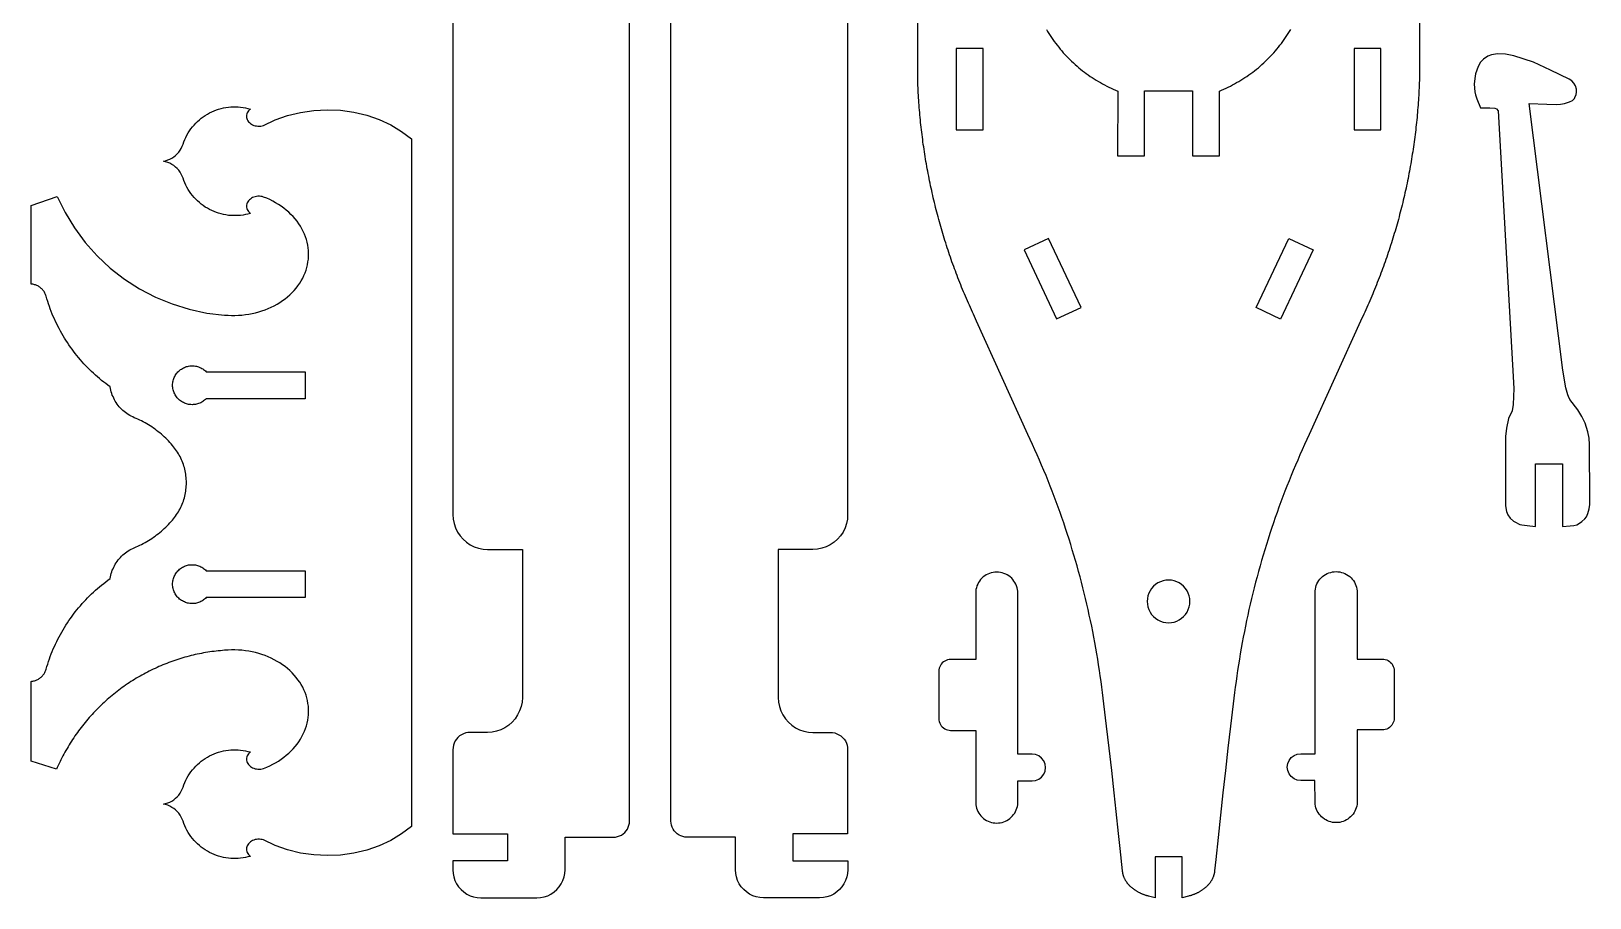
# Model space of a CAD drawing. Header units: millimetres. Extents: x -913 to 55, y -4 to 461.
# Drawn here: x -889.4 to -686.9, y 236.1 to 348.7 of the extents above; entities that cross this region are included whole.
import ezdxf

# ---------------------------------------------------------------- set-up
doc = ezdxf.new("R2010")
doc.units = ezdxf.units.MM
doc.header["$MEASUREMENT"] = 0
doc.layers.add('Inner_Cut', color=10, linetype='Continuous')

msp = doc.modelspace()

# ---------------------------------------------------------------- linework, layer by layer
for points in [[(-834.64, 411.44), (-834.64, 285.86), (-834.6, 285.27), (-834.48, 284.69), (-834.3, 284.13), (-834.03, 283.6), (-833.71, 283.11), (-833.32, 282.66), (-832.87, 282.27), (-832.38, 281.95), (-831.85, 281.69), (-831.29, 281.5), (-830.71, 281.38), (-830.13, 281.34), (-825.61, 281.34), (-825.61, 262.09), (-825.65, 261.5), (-825.77, 260.92), (-825.96, 260.36), (-826.22, 259.83), (-826.54, 259.34), (-826.93, 258.9), (-827.38, 258.51), (-827.87, 258.18), (-828.4, 257.92), (-828.96, 257.73), (-829.54, 257.61), (-830.13, 257.57), (-832.38, 257.57), (-832.68, 257.55), (-832.97, 257.5), (-833.25, 257.4), (-833.51, 257.27), (-833.76, 257.11), (-833.98, 256.91), (-834.17, 256.69), (-834.34, 256.45), (-834.47, 256.18), (-834.56, 255.9), (-834.62, 255.61), (-834.64, 255.32), (-834.64, 244.37), (-827.53, 244.37), (-827.53, 240.87), (-834.65, 240.87), (-834.65, 239.72), (-834.62, 239.24), (-834.52, 238.78), (-834.37, 238.32), (-834.16, 237.9), (-833.89, 237.5), (-833.58, 237.14), (-833.22, 236.83), (-832.82, 236.56), (-832.4, 236.35), (-831.94, 236.2), (-831.48, 236.1), (-831, 236.07), (-823.71, 236.07), (-823.23, 236.1), (-822.77, 236.2), (-822.31, 236.35), (-821.89, 236.56), (-821.49, 236.83), (-821.13, 237.14), (-820.82, 237.5), (-820.55, 237.9), (-820.34, 238.32), (-820.19, 238.78), (-820.1, 239.24), (-820.06, 239.72), (-820.06, 243.95), (-813.77, 243.95), (-813.5, 243.97), (-813.23, 244.02), (-812.97, 244.11), (-812.72, 244.23), (-812.5, 244.38), (-812.29, 244.56), (-812.11, 244.77), (-811.96, 245), (-811.84, 245.24), (-811.75, 245.5), (-811.69, 245.77), (-811.68, 246.05), (-811.68, 451.25)], [(-783.33, 411.44), (-783.33, 285.86), (-783.37, 285.27), (-783.48, 284.69), (-783.67, 284.13), (-783.93, 283.6), (-784.26, 283.11), (-784.65, 282.66), (-785.1, 282.27), (-785.59, 281.95), (-786.12, 281.69), (-786.67, 281.5), (-787.25, 281.38), (-787.84, 281.34), (-792.36, 281.34), (-792.36, 262.09), (-792.32, 261.5), (-792.2, 260.92), (-792.01, 260.36), (-791.75, 259.83), (-791.42, 259.34), (-791.03, 258.9), (-790.59, 258.51), (-790.1, 258.18), (-789.57, 257.92), (-789.01, 257.73), (-788.43, 257.61), (-787.84, 257.57), (-785.59, 257.57), (-785.29, 257.55), (-785, 257.5), (-784.72, 257.4), (-784.46, 257.27), (-784.21, 257.11), (-783.99, 256.91), (-783.8, 256.69), (-783.63, 256.45), (-783.5, 256.18), (-783.41, 255.9), (-783.35, 255.61), (-783.33, 255.32), (-783.33, 244.37), (-790.44, 244.37), (-790.44, 240.87), (-783.32, 240.87), (-783.32, 239.72), (-783.35, 239.24), (-783.45, 238.78), (-783.6, 238.32), (-783.81, 237.9), (-784.07, 237.5), (-784.39, 237.14), (-784.75, 236.83), (-785.14, 236.56), (-785.57, 236.35), (-786.02, 236.2), (-786.49, 236.1), (-786.97, 236.07), (-794.26, 236.07), (-794.73, 236.1), (-795.2, 236.2), (-795.65, 236.35), (-796.08, 236.56), (-796.48, 236.83), (-796.84, 237.14), (-797.15, 237.5), (-797.42, 237.9), (-797.63, 238.32), (-797.78, 238.78), (-797.87, 239.24), (-797.9, 239.72), (-797.9, 243.95), (-804.2, 243.95), (-804.47, 243.97), (-804.74, 244.02), (-805, 244.11), (-805.24, 244.23), (-805.47, 244.38), (-805.68, 244.56), (-805.86, 244.77), (-806.01, 245), (-806.13, 245.24), (-806.22, 245.5), (-806.27, 245.77), (-806.29, 246.05), (-806.29, 451.25)], [(-709.01, 356.55), (-709.01, 342.59), (-709.02, 342.27), (-709.03, 341.95), (-709.05, 341.63), (-709.06, 341.31), (-709.08, 340.99), (-709.09, 340.67), (-709.11, 340.35), (-709.13, 340.03), (-709.15, 339.71), (-709.17, 339.39), (-709.2, 339.07), (-709.22, 338.75), (-709.25, 338.43), (-709.27, 338.11), (-709.3, 337.79), (-709.33, 337.47), (-709.36, 337.15), (-709.4, 336.83), (-709.43, 336.51), (-709.47, 336.19), (-709.5, 335.87), (-709.54, 335.56), (-709.58, 335.24), (-709.62, 334.92), (-709.66, 334.6), (-709.7, 334.28), (-709.75, 333.97), (-709.79, 333.65), (-709.84, 333.33), (-709.89, 333.01), (-709.94, 332.7), (-709.99, 332.38), (-710.04, 332.06), (-710.09, 331.75), (-710.15, 331.43), (-710.2, 331.11), (-710.26, 330.8), (-710.32, 330.48), (-710.38, 330.17), (-710.44, 329.85), (-710.5, 329.54), (-710.56, 329.22), (-710.63, 328.91), (-710.7, 328.6), (-710.76, 328.28), (-710.83, 327.97), (-710.9, 327.66), (-710.97, 327.34), (-711.04, 327.03), (-711.12, 326.72), (-711.19, 326.41), (-711.27, 326.09), (-711.35, 325.78), (-711.43, 325.47), (-711.51, 325.16), (-711.59, 324.85), (-711.67, 324.54), (-711.75, 324.23), (-711.84, 323.92), (-711.93, 323.61), (-712.01, 323.31), (-712.1, 323), (-712.19, 322.69), (-712.28, 322.38), (-712.38, 322.07), (-712.47, 321.77), (-712.56, 321.46), (-712.66, 321.16), (-712.76, 320.85), (-712.86, 320.54), (-712.96, 320.24), (-713.06, 319.94), (-713.16, 319.63), (-713.27, 319.33), (-713.37, 319.02), (-713.48, 318.72), (-713.58, 318.42), (-713.69, 318.12), (-713.8, 317.82), (-713.91, 317.52), (-714.03, 317.22), (-714.14, 316.92), (-714.26, 316.62), (-714.37, 316.32), (-714.49, 316.02), (-714.61, 315.72), (-714.73, 315.42), (-714.85, 315.13), (-714.97, 314.83), (-715.09, 314.53), (-715.22, 314.24), (-715.34, 313.94), (-715.47, 313.65), (-715.6, 313.35), (-715.73, 313.06), (-715.86, 312.77), (-715.99, 312.47), (-716.12, 312.18), (-716.26, 311.89), (-716.39, 311.6), (-716.53, 311.31), (-716.67, 311.02), (-723.33, 296.29), (-723.64, 295.63), (-723.95, 294.96), (-724.25, 294.3), (-724.55, 293.63), (-724.84, 292.96), (-725.13, 292.29), (-725.41, 291.61), (-725.69, 290.94), (-725.96, 290.26), (-726.23, 289.58), (-726.5, 288.9), (-726.76, 288.22), (-727.02, 287.53), (-727.27, 286.84), (-727.51, 286.16), (-727.76, 285.47), (-727.99, 284.78), (-728.23, 284.08), (-728.46, 283.39), (-728.68, 282.69), (-728.9, 282), (-729.11, 281.3), (-729.32, 280.6), (-729.53, 279.9), (-729.73, 279.19), (-729.93, 278.49), (-730.12, 277.78), (-730.31, 277.08), (-730.49, 276.37), (-730.66, 275.66), (-730.84, 274.95), (-731, 274.24), (-731.17, 273.52), (-731.33, 272.81), (-731.48, 272.1), (-731.63, 271.38), (-731.77, 270.66), (-731.91, 269.95), (-732.05, 269.23), (-732.18, 268.51), (-732.3, 267.79), (-732.42, 267.07), (-732.54, 266.35), (-732.65, 265.62), (-732.75, 264.9), (-732.85, 264.18), (-732.95, 263.45), (-733.04, 262.73), (-733.22, 261.28), (-733.56, 258.39), (-733.9, 255.5), (-734.23, 252.61), (-734.56, 249.72), (-734.87, 246.83), (-735.18, 243.93), (-735.48, 241.04), (-735.63, 239.59), (-735.64, 239.53), (-735.65, 239.46), (-735.66, 239.4), (-735.67, 239.34), (-735.68, 239.27), (-735.69, 239.21), (-735.71, 239.15), (-735.73, 239.09), (-735.74, 239.02), (-735.76, 238.96), (-735.78, 238.9), (-735.8, 238.84), (-735.82, 238.78), (-735.85, 238.72), (-735.87, 238.66), (-735.9, 238.6), (-735.92, 238.54), (-735.95, 238.49), (-735.98, 238.43), (-736.01, 238.37), (-736.04, 238.32), (-736.08, 238.26), (-736.11, 238.21), (-736.15, 238.15), (-736.18, 238.1), (-736.22, 238.05), (-736.26, 237.99), (-736.3, 237.94), (-736.34, 237.89), (-736.38, 237.84), (-736.42, 237.79), (-736.46, 237.75), (-736.51, 237.7), (-736.55, 237.65), (-736.6, 237.61), (-736.64, 237.56), (-736.7, 237.51), (-736.76, 237.46), (-736.81, 237.41), (-736.87, 237.36), (-736.93, 237.32), (-736.99, 237.27), (-737.05, 237.22), (-737.11, 237.18), (-737.17, 237.13), (-737.23, 237.09), (-737.3, 237.05), (-737.36, 237.01), (-737.42, 236.96), (-737.49, 236.92), (-737.55, 236.89), (-737.62, 236.85), (-737.69, 236.81), (-737.75, 236.77), (-737.82, 236.74), (-737.89, 236.7), (-737.96, 236.67), (-738.02, 236.64), (-738.09, 236.61), (-738.16, 236.58), (-738.23, 236.55), (-738.3, 236.52), (-738.37, 236.49), (-738.45, 236.47), (-738.52, 236.44), (-738.59, 236.42), (-738.66, 236.39), (-738.73, 236.37), (-738.81, 236.35), (-738.88, 236.33), (-738.95, 236.31), (-739.03, 236.29), (-739.87, 236.07), (-739.87, 241.42), (-743.37, 241.42), (-743.37, 236.07), (-744.22, 236.29), (-744.29, 236.31), (-744.36, 236.33), (-744.44, 236.35), (-744.51, 236.37), (-744.58, 236.39), (-744.65, 236.42), (-744.73, 236.44), (-744.8, 236.47), (-744.87, 236.49), (-744.94, 236.52), (-745.01, 236.55), (-745.08, 236.58), (-745.15, 236.61), (-745.22, 236.64), (-745.29, 236.67), (-745.35, 236.7), (-745.42, 236.74), (-745.49, 236.77), (-745.56, 236.81), (-745.62, 236.85), (-745.69, 236.89), (-745.75, 236.92), (-745.82, 236.96), (-745.88, 237.01), (-745.95, 237.05), (-746.01, 237.09), (-746.07, 237.13), (-746.13, 237.18), (-746.19, 237.22), (-746.25, 237.27), (-746.31, 237.32), (-746.37, 237.36), (-746.43, 237.41), (-746.49, 237.46), (-746.54, 237.51), (-746.6, 237.56), (-746.65, 237.61), (-746.69, 237.65), (-746.74, 237.7), (-746.78, 237.75), (-746.82, 237.79), (-746.87, 237.84), (-746.91, 237.89), (-746.95, 237.94), (-746.99, 237.99), (-747.02, 238.05), (-747.06, 238.1), (-747.1, 238.15), (-747.13, 238.21), (-747.17, 238.26), (-747.2, 238.32), (-747.23, 238.37), (-747.26, 238.43), (-747.29, 238.49), (-747.32, 238.54), (-747.34, 238.6), (-747.37, 238.66), (-747.39, 238.72), (-747.42, 238.78), (-747.44, 238.84), (-747.46, 238.9), (-747.48, 238.96), (-747.5, 239.02), (-747.52, 239.09), (-747.53, 239.15), (-747.55, 239.21), (-747.56, 239.27), (-747.57, 239.34), (-747.58, 239.4), (-747.59, 239.46), (-747.6, 239.53), (-747.61, 239.59), (-747.91, 242.49), (-748.11, 244.41), (-748.42, 247.31), (-748.69, 249.72), (-749.01, 252.61), (-749.34, 255.5), (-749.68, 258.39), (-750.03, 261.28), (-750.2, 262.73), (-750.29, 263.45), (-750.39, 264.18), (-750.49, 264.9), (-750.6, 265.62), (-750.71, 266.35), (-750.82, 267.07), (-750.94, 267.79), (-751.07, 268.51), (-751.2, 269.23), (-751.33, 269.95), (-751.47, 270.66), (-751.61, 271.38), (-751.76, 272.1), (-751.92, 272.81), (-752.07, 273.52), (-752.24, 274.24), (-752.41, 274.95), (-752.58, 275.66), (-752.76, 276.37), (-752.94, 277.08), (-753.12, 277.78), (-753.32, 278.49), (-753.51, 279.19), (-753.71, 279.9), (-753.92, 280.6), (-754.13, 281.3), (-754.34, 282), (-754.56, 282.69), (-754.79, 283.39), (-755.01, 284.08), (-755.25, 284.78), (-755.49, 285.47), (-755.73, 286.16), (-755.98, 286.84), (-756.23, 287.53), (-756.48, 288.22), (-756.74, 288.9), (-757.01, 289.58), (-757.28, 290.26), (-757.55, 290.94), (-757.83, 291.61), (-758.12, 292.29), (-758.4, 292.96), (-758.7, 293.63), (-758.99, 294.3), (-759.29, 294.96), (-759.6, 295.63), (-759.91, 296.29), (-766.57, 311.02), (-766.71, 311.31), (-766.85, 311.6), (-766.98, 311.89), (-767.12, 312.18), (-767.25, 312.47), (-767.38, 312.77), (-767.51, 313.06), (-767.64, 313.35), (-767.77, 313.65), (-767.9, 313.94), (-768.02, 314.24), (-768.15, 314.53), (-768.27, 314.83), (-768.39, 315.13), (-768.52, 315.42), (-768.63, 315.72), (-768.75, 316.02), (-768.87, 316.32), (-768.99, 316.62), (-769.1, 316.92), (-769.22, 317.22), (-769.33, 317.52), (-769.44, 317.82), (-769.55, 318.12), (-769.66, 318.42), (-769.77, 318.72), (-769.87, 319.02), (-769.98, 319.33), (-770.08, 319.63), (-770.18, 319.94), (-770.28, 320.24), (-770.38, 320.54), (-770.48, 320.85), (-770.58, 321.16), (-770.68, 321.46), (-770.77, 321.77), (-770.87, 322.07), (-770.96, 322.38), (-771.05, 322.69), (-771.14, 323), (-771.23, 323.31), (-771.32, 323.61), (-771.4, 323.92), (-771.49, 324.23), (-771.57, 324.54), (-771.65, 324.85), (-771.74, 325.16), (-771.82, 325.47), (-771.9, 325.78), (-771.97, 326.09), (-772.05, 326.41), (-772.12, 326.72), (-772.2, 327.03), (-772.27, 327.34), (-772.34, 327.66), (-772.41, 327.97), (-772.48, 328.28), (-772.55, 328.6), (-772.61, 328.91), (-772.68, 329.22), (-772.74, 329.54), (-772.8, 329.85), (-772.86, 330.17), (-772.92, 330.48), (-772.98, 330.8), (-773.04, 331.11), (-773.1, 331.43), (-773.15, 331.75), (-773.2, 332.06), (-773.25, 332.38), (-773.31, 332.7), (-773.35, 333.01), (-773.4, 333.33), (-773.45, 333.65), (-773.5, 333.97), (-773.54, 334.28), (-773.58, 334.6), (-773.62, 334.92), (-773.66, 335.24), (-773.7, 335.56), (-773.74, 335.87), (-773.78, 336.19), (-773.81, 336.51), (-773.85, 336.83), (-773.88, 337.15), (-773.91, 337.47), (-773.94, 337.79), (-773.97, 338.11), (-774, 338.43), (-774.02, 338.75), (-774.05, 339.07), (-774.07, 339.39), (-774.09, 339.71), (-774.11, 340.03), (-774.13, 340.35), (-774.15, 340.67), (-774.17, 340.99), (-774.18, 341.31), (-774.2, 341.63), (-774.21, 341.95), (-774.22, 342.27), (-774.23, 342.59), (-774.23, 356.55)], [(-757.5, 348.9), (-757.34, 348.63), (-757.17, 348.37), (-757, 348.1), (-756.83, 347.85), (-756.65, 347.59), (-756.47, 347.34), (-756.29, 347.09), (-756.1, 346.84), (-755.9, 346.59), (-755.71, 346.35), (-755.5, 346.12), (-755.3, 345.88), (-755.09, 345.65), (-754.88, 345.42), (-754.66, 345.2), (-754.44, 344.98), (-754.22, 344.76), (-753.99, 344.55), (-753.76, 344.34), (-753.52, 344.14), (-753.29, 343.93), (-753.05, 343.74), (-752.8, 343.54), (-752.56, 343.35), (-752.31, 343.17), (-752.05, 342.99), (-751.8, 342.81), (-751.54, 342.64), (-751.28, 342.47), (-751.01, 342.3), (-750.74, 342.14), (-750.47, 341.99), (-750.2, 341.84), (-749.93, 341.69), (-749.65, 341.55), (-749.37, 341.41), (-749.09, 341.28), (-748.81, 341.15), (-748.52, 341.02), (-748.23, 340.9), (-748.24, 332.48), (-744.74, 332.48), (-744.74, 340.94), (-738.51, 340.94), (-738.51, 332.48), (-735.01, 332.48), (-735.01, 340.9), (-734.72, 341.02), (-734.44, 341.15), (-734.15, 341.28), (-733.87, 341.41), (-733.59, 341.55), (-733.31, 341.69), (-733.04, 341.84), (-732.77, 341.99), (-732.5, 342.14), (-732.23, 342.3), (-731.97, 342.47), (-731.7, 342.64), (-731.45, 342.81), (-731.19, 342.99), (-730.94, 343.17), (-730.69, 343.35), (-730.44, 343.54), (-730.2, 343.74), (-729.95, 343.93), (-729.72, 344.14), (-729.48, 344.34), (-729.25, 344.55), (-729.03, 344.76), (-728.8, 344.98), (-728.58, 345.2), (-728.37, 345.42), (-728.15, 345.65), (-727.94, 345.88), (-727.74, 346.12), (-727.54, 346.35), (-727.34, 346.59), (-727.15, 346.84), (-726.96, 347.09), (-726.77, 347.34), (-726.59, 347.59), (-726.41, 347.85), (-726.24, 348.1), (-726.07, 348.37), (-725.91, 348.63), (-725.75, 348.9)]]:
    msp.add_lwpolyline(points)
for points in [[(-688.93, 284.46), (-688.58, 284.55), (-688.33, 284.66), (-687.89, 284.95), (-687.5, 285.31), (-687.31, 285.56), (-687.11, 286), (-686.94, 286.62), (-686.89, 287.17), (-686.87, 287.72), (-686.9, 294.98), (-686.94, 295.79), (-687.12, 296.61), (-687.48, 297.75), (-687.93, 298.62), (-688.41, 299.47), (-689.47, 300.83), (-689.66, 301.22), (-689.74, 301.43), (-689.98, 302.32), (-690.39, 304.62), (-694.74, 339.28), (-692.44, 339.18), (-691.25, 339.17), (-690.69, 339.21), (-690.17, 339.3), (-689.51, 339.48), (-689.13, 339.68), (-688.87, 339.93), (-688.8, 340.05), (-688.65, 340.47), (-688.6, 340.75), (-688.62, 341.15), (-688.75, 341.57), (-688.94, 341.94), (-689.22, 342.21), (-689.54, 342.45), (-691.96, 343.63), (-694.19, 344.64), (-696.74, 345.49), (-697.84, 345.69), (-698.87, 345.74), (-699.63, 345.62), (-700.12, 345.41), (-700.67, 345.05), (-701.08, 344.63), (-701.39, 344.08), (-701.72, 343.13), (-701.83, 342.55), (-701.89, 341.78), (-701.8, 340.81), (-701.73, 340.42), (-701.57, 339.87), (-701.1, 338.7), (-699.85, 338.7), (-699.23, 338.68), (-699, 338.59), (-698.78, 338.32), (-696.75, 302.25), (-696.82, 300.15), (-696.96, 299.36), (-697.42, 298.36), (-697.71, 297.09), (-697.81, 296.01), (-697.84, 294.53), (-697.82, 286.99), (-697.68, 286.29), (-697.51, 285.82), (-697.24, 285.42), (-696.78, 285.03), (-696.61, 284.91), (-695.98, 284.6), (-695.72, 284.53), (-695.02, 284.43), (-693.92, 284.33), (-693.94, 292.45), (-690.43, 292.45), (-690.44, 284.31), (-689.44, 284.4)], [(-861.42, 325.64), (-861.36, 325.5), (-861.29, 325.36), (-861.2, 325.23), (-861.09, 325.11), (-860.96, 325), (-861.27, 324.92), (-861.59, 324.85), (-861.9, 324.79), (-862.22, 324.75), (-862.54, 324.72), (-862.86, 324.71), (-863.18, 324.71), (-863.5, 324.72), (-863.82, 324.75), (-864.14, 324.8), (-864.46, 324.86), (-864.77, 324.93), (-865.08, 325.02), (-865.38, 325.12), (-865.68, 325.24), (-865.98, 325.37), (-866.27, 325.51), (-866.55, 325.66), (-866.82, 325.83), (-867.09, 326.01), (-867.34, 326.2), (-867.59, 326.41), (-867.83, 326.62), (-868.06, 326.85), (-868.28, 327.08), (-868.49, 327.33), (-868.68, 327.58), (-868.87, 327.84), (-869.04, 328.11), (-869.2, 328.39), (-869.35, 328.68), (-869.48, 328.97), (-869.6, 329.27), (-869.71, 329.57), (-869.82, 329.85), (-869.94, 330.11), (-870.1, 330.36), (-870.27, 330.6), (-870.47, 330.82), (-870.68, 331.03), (-870.91, 331.21), (-871.16, 331.37), (-871.42, 331.51), (-871.69, 331.63), (-871.97, 331.72), (-872.26, 331.78), (-871.97, 331.85), (-871.69, 331.94), (-871.42, 332.05), (-871.16, 332.19), (-870.91, 332.35), (-870.68, 332.54), (-870.47, 332.74), (-870.27, 332.96), (-870.1, 333.2), (-869.94, 333.45), (-869.82, 333.72), (-869.71, 333.99), (-869.6, 334.29), (-869.48, 334.59), (-869.35, 334.88), (-869.2, 335.17), (-869.04, 335.45), (-868.87, 335.72), (-868.68, 335.98), (-868.49, 336.24), (-868.28, 336.48), (-868.06, 336.72), (-867.83, 336.94), (-867.59, 337.15), (-867.34, 337.36), (-867.09, 337.55), (-866.82, 337.73), (-866.55, 337.9), (-866.27, 338.05), (-865.98, 338.19), (-865.68, 338.32), (-865.38, 338.44), (-865.08, 338.54), (-864.77, 338.63), (-864.46, 338.7), (-864.14, 338.76), (-863.82, 338.81), (-863.5, 338.84), (-863.18, 338.85), (-862.86, 338.86), (-862.54, 338.84), (-862.22, 338.81), (-861.9, 338.77), (-861.59, 338.72), (-861.27, 338.65), (-860.96, 338.56), (-861.09, 338.45), (-861.2, 338.33), (-861.29, 338.2), (-861.36, 338.06), (-861.42, 337.92), (-861.45, 337.77), (-861.46, 337.63), (-861.45, 337.48), (-861.41, 337.33), (-861.36, 337.19), (-861.29, 337.05), (-861.2, 336.92), (-861.09, 336.8), (-860.96, 336.69), (-860.82, 336.59), (-860.67, 336.51), (-860.5, 336.44), (-860.33, 336.39), (-860.15, 336.36), (-859.97, 336.34), (-859.79, 336.34), (-859.6, 336.35), (-859.42, 336.38), (-859.25, 336.43), (-857.74, 337.15), (-856.13, 337.72), (-854.46, 338.13), (-852.73, 338.39), (-850.99, 338.47), (-849.24, 338.4), (-847.51, 338.15), (-845.83, 337.75), (-844.22, 337.19), (-842.7, 336.49), (-841.3, 335.64), (-840.02, 334.67), (-840.02, 245.35), (-841.3, 244.38), (-842.7, 243.54), (-844.22, 242.83), (-845.83, 242.27), (-847.51, 241.87), (-849.24, 241.63), (-850.99, 241.55), (-852.73, 241.64), (-854.46, 241.89), (-856.13, 242.3), (-857.74, 242.87), (-859.25, 243.59), (-859.42, 243.64), (-859.6, 243.67), (-859.79, 243.69), (-859.97, 243.68), (-860.15, 243.67), (-860.33, 243.63), (-860.5, 243.58), (-860.67, 243.51), (-860.82, 243.43), (-860.96, 243.33), (-861.09, 243.22), (-861.2, 243.1), (-861.29, 242.97), (-861.36, 242.84), (-861.41, 242.69), (-861.45, 242.55), (-861.46, 242.4), (-861.45, 242.25), (-861.42, 242.1), (-861.36, 241.96), (-861.29, 241.82), (-861.2, 241.69), (-861.09, 241.57), (-860.96, 241.46), (-861.27, 241.38), (-861.59, 241.31), (-861.9, 241.25), (-862.22, 241.21), (-862.54, 241.18), (-862.86, 241.17), (-863.18, 241.17), (-863.5, 241.18), (-863.82, 241.21), (-864.14, 241.26), (-864.46, 241.32), (-864.77, 241.39), (-865.08, 241.48), (-865.38, 241.58), (-865.68, 241.7), (-865.98, 241.83), (-866.27, 241.97), (-866.55, 242.12), (-866.82, 242.29), (-867.09, 242.47), (-867.34, 242.66), (-867.59, 242.87), (-867.83, 243.08), (-868.06, 243.31), (-868.28, 243.54), (-868.49, 243.79), (-868.68, 244.04), (-868.87, 244.3), (-869.04, 244.57), (-869.2, 244.85), (-869.35, 245.14), (-869.48, 245.43), (-869.6, 245.73), (-869.71, 246.03), (-869.82, 246.31), (-869.94, 246.57), (-870.1, 246.82), (-870.27, 247.06), (-870.47, 247.28), (-870.68, 247.49), (-870.91, 247.67), (-871.16, 247.83), (-871.42, 247.97), (-871.69, 248.09), (-871.97, 248.18), (-872.26, 248.24), (-871.97, 248.31), (-871.69, 248.4), (-871.42, 248.51), (-871.16, 248.65), (-870.91, 248.81), (-870.68, 249), (-870.47, 249.2), (-870.27, 249.42), (-870.1, 249.66), (-869.94, 249.91), (-869.82, 250.18), (-869.71, 250.45), (-869.6, 250.75), (-869.48, 251.05), (-869.35, 251.34), (-869.2, 251.63), (-869.04, 251.91), (-868.87, 252.18), (-868.68, 252.44), (-868.49, 252.69), (-868.28, 252.94), (-868.06, 253.18), (-867.83, 253.4), (-867.59, 253.61), (-867.34, 253.82), (-867.09, 254.01), (-866.82, 254.19), (-866.55, 254.36), (-866.27, 254.51), (-865.98, 254.65), (-865.68, 254.78), (-865.38, 254.9), (-865.08, 255), (-864.77, 255.09), (-864.46, 255.16), (-864.14, 255.22), (-863.82, 255.27), (-863.5, 255.3), (-863.18, 255.31), (-862.86, 255.32), (-862.54, 255.3), (-862.22, 255.27), (-861.9, 255.23), (-861.59, 255.18), (-861.27, 255.1), (-860.96, 255.02), (-861.09, 254.91), (-861.2, 254.79), (-861.29, 254.66), (-861.36, 254.52), (-861.42, 254.38), (-861.45, 254.23), (-861.46, 254.08), (-861.45, 253.94), (-861.41, 253.79), (-861.36, 253.65), (-861.29, 253.51), (-861.2, 253.38), (-861.09, 253.26), (-860.96, 253.15), (-860.82, 253.05), (-860.67, 252.97), (-860.5, 252.9), (-860.33, 252.85), (-860.15, 252.82), (-859.97, 252.8), (-859.79, 252.8), (-859.6, 252.81), (-859.42, 252.84), (-859.25, 252.89), (-858.84, 253.06), (-858.44, 253.24), (-858.06, 253.43), (-857.68, 253.63), (-857.31, 253.85), (-856.96, 254.09), (-856.62, 254.33), (-856.29, 254.59), (-855.98, 254.86), (-855.68, 255.14), (-855.4, 255.43), (-855.14, 255.73), (-854.89, 256.04), (-854.66, 256.36), (-854.45, 256.69), (-854.26, 257.02), (-854.08, 257.36), (-853.92, 257.71), (-853.79, 258.06), (-853.67, 258.41), (-853.57, 258.77), (-853.5, 259.14), (-853.44, 259.5), (-853.4, 259.87), (-853.39, 260.23), (-853.39, 260.6), (-853.42, 260.96), (-853.47, 261.33), (-853.53, 261.69), (-853.62, 262.05), (-853.72, 262.4), (-853.85, 262.75), (-854, 263.1), (-854.16, 263.44), (-854.35, 263.77), (-854.55, 264.09), (-854.77, 264.41), (-855.01, 264.72), (-855.26, 265.02), (-855.53, 265.31), (-855.82, 265.59), (-856.13, 265.85), (-856.45, 266.11), (-856.78, 266.35), (-857.12, 266.59), (-857.48, 266.8), (-857.86, 267.01), (-858.24, 267.2), (-858.63, 267.37), (-859.03, 267.54), (-859.45, 267.68), (-859.87, 267.81), (-860.29, 267.93), (-860.73, 268.03), (-861.16, 268.11), (-861.61, 268.18), (-862.05, 268.23), (-862.5, 268.26), (-862.96, 268.28), (-863.41, 268.28), (-863.86, 268.26), (-864.31, 268.23), (-864.59, 268.21), (-864.86, 268.18), (-865.13, 268.16), (-865.41, 268.13), (-865.68, 268.09), (-865.96, 268.06), (-866.23, 268.02), (-866.5, 267.98), (-866.77, 267.93), (-867.05, 267.89), (-867.32, 267.83), (-867.59, 267.78), (-867.86, 267.73), (-868.13, 267.67), (-868.4, 267.6), (-868.66, 267.54), (-868.93, 267.47), (-869.2, 267.4), (-869.46, 267.33), (-869.73, 267.25), (-869.99, 267.17), (-870.26, 267.09), (-870.52, 267.01), (-870.78, 266.92), (-871.04, 266.83), (-871.3, 266.74), (-871.56, 266.64), (-871.82, 266.54), (-872.07, 266.44), (-872.33, 266.34), (-872.58, 266.23), (-872.84, 266.12), (-873.09, 266.01), (-873.34, 265.89), (-873.59, 265.78), (-873.84, 265.66), (-874.09, 265.53), (-874.33, 265.41), (-874.58, 265.28), (-874.82, 265.15), (-875.06, 265.02), (-875.3, 264.88), (-875.54, 264.74), (-875.78, 264.6), (-876.01, 264.46), (-876.25, 264.31), (-876.48, 264.16), (-876.71, 264.01), (-876.94, 263.86), (-877.17, 263.7), (-877.39, 263.55), (-877.62, 263.38), (-877.84, 263.22), (-878.06, 263.06), (-878.28, 262.89), (-878.5, 262.72), (-878.71, 262.55), (-878.93, 262.37), (-879.14, 262.2), (-879.35, 262.02), (-879.56, 261.84), (-879.76, 261.65), (-879.97, 261.47), (-880.17, 261.28), (-880.37, 261.09), (-880.57, 260.9), (-880.76, 260.7), (-880.95, 260.51), (-881.15, 260.31), (-881.34, 260.11), (-881.52, 259.9), (-881.71, 259.7), (-881.89, 259.49), (-882.07, 259.29), (-882.25, 259.08), (-882.43, 258.86), (-882.6, 258.65), (-882.77, 258.43), (-882.94, 258.22), (-883.11, 258), (-883.28, 257.78), (-883.44, 257.55), (-883.6, 257.33), (-883.76, 257.1), (-883.91, 256.87), (-884.06, 256.64), (-884.21, 256.41), (-884.36, 256.18), (-884.51, 255.95), (-884.65, 255.71), (-884.79, 255.47), (-884.93, 255.23), (-885.06, 254.99), (-885.2, 254.75), (-885.33, 254.51), (-885.45, 254.26), (-885.58, 254.02), (-885.7, 253.77), (-885.82, 253.52), (-885.94, 253.27), (-886.05, 253.02), (-886.16, 252.77), (-889.45, 253.85), (-889.45, 264.2), (-889.34, 264.21), (-889.23, 264.23), (-889.12, 264.25), (-889.01, 264.28), (-888.9, 264.31), (-888.8, 264.35), (-888.7, 264.39), (-888.6, 264.44), (-888.5, 264.5), (-888.41, 264.55), (-888.32, 264.62), (-888.23, 264.69), (-888.14, 264.76), (-888.06, 264.83), (-887.99, 264.91), (-887.91, 265), (-887.85, 265.09), (-887.78, 265.18), (-887.72, 265.27), (-887.67, 265.37), (-887.62, 265.47), (-887.58, 265.57), (-887.54, 265.67), (-887.5, 265.78), (-887.41, 266.12), (-887.3, 266.45), (-887.19, 266.78), (-887.08, 267.11), (-886.96, 267.44), (-886.83, 267.77), (-886.7, 268.09), (-886.57, 268.42), (-886.43, 268.74), (-886.28, 269.05), (-886.13, 269.37), (-885.97, 269.68), (-885.81, 269.99), (-885.64, 270.3), (-885.47, 270.61), (-885.3, 270.91), (-885.12, 271.21), (-884.93, 271.51), (-884.74, 271.8), (-884.55, 272.09), (-884.35, 272.38), (-884.14, 272.66), (-883.93, 272.94), (-883.72, 273.22), (-883.5, 273.49), (-883.28, 273.76), (-883.05, 274.03), (-882.82, 274.3), (-882.59, 274.55), (-882.35, 274.81), (-882.11, 275.06), (-881.86, 275.31), (-881.61, 275.55), (-881.35, 275.79), (-881.09, 276.03), (-880.83, 276.26), (-880.57, 276.49), (-880.3, 276.71), (-880.02, 276.93), (-879.75, 277.14), (-879.47, 277.35), (-879.18, 277.56), (-879.14, 277.78), (-879.09, 277.99), (-879.04, 278.21), (-878.97, 278.42), (-878.9, 278.63), (-878.81, 278.83), (-878.72, 279.03), (-878.62, 279.23), (-878.51, 279.42), (-878.39, 279.61), (-878.27, 279.79), (-878.13, 279.97), (-877.99, 280.14), (-877.84, 280.31), (-877.69, 280.47), (-877.53, 280.62), (-877.36, 280.76), (-877.19, 280.9), (-877.01, 281.03), (-876.82, 281.15), (-876.63, 281.27), (-876.44, 281.37), (-876.24, 281.47), (-876.04, 281.56), (-875.8, 281.66), (-875.57, 281.77), (-875.33, 281.88), (-875.1, 281.99), (-874.87, 282.11), (-874.65, 282.24), (-874.42, 282.36), (-874.2, 282.5), (-873.98, 282.63), (-873.77, 282.78), (-873.55, 282.92), (-873.34, 283.07), (-873.14, 283.22), (-872.93, 283.38), (-872.73, 283.54), (-872.53, 283.71), (-872.34, 283.88), (-872.15, 284.05), (-871.96, 284.23), (-871.77, 284.41), (-871.59, 284.59), (-871.42, 284.78), (-871.24, 284.97), (-871.07, 285.16), (-870.93, 285.33), (-870.8, 285.51), (-870.67, 285.68), (-870.54, 285.86), (-870.42, 286.05), (-870.31, 286.24), (-870.2, 286.43), (-870.1, 286.62), (-870, 286.82), (-869.91, 287.02), (-869.82, 287.22), (-869.74, 287.43), (-869.67, 287.63), (-869.6, 287.84), (-869.54, 288.06), (-869.49, 288.27), (-869.44, 288.48), (-869.4, 288.7), (-869.36, 288.92), (-869.33, 289.13), (-869.31, 289.35), (-869.29, 289.57), (-869.28, 289.79), (-869.28, 290.01), (-869.28, 290.23), (-869.29, 290.45), (-869.31, 290.67), (-869.33, 290.89), (-869.36, 291.11), (-869.4, 291.32), (-869.44, 291.54), (-869.49, 291.75), (-869.54, 291.97), (-869.6, 292.18), (-869.67, 292.39), (-869.74, 292.59), (-869.82, 292.8), (-869.91, 293), (-870, 293.2), (-870.1, 293.4), (-870.2, 293.59), (-870.31, 293.78), (-870.42, 293.97), (-870.54, 294.16), (-870.67, 294.34), (-870.8, 294.51), (-870.93, 294.69), (-871.07, 294.86), (-871.24, 295.05), (-871.42, 295.24), (-871.59, 295.43), (-871.77, 295.61), (-871.96, 295.79), (-872.15, 295.97), (-872.34, 296.14), (-872.53, 296.31), (-872.73, 296.48), (-872.93, 296.64), (-873.14, 296.8), (-873.34, 296.95), (-873.55, 297.1), (-873.77, 297.25), (-873.98, 297.39), (-874.2, 297.52), (-874.42, 297.66), (-874.65, 297.79), (-874.87, 297.91), (-875.1, 298.03), (-875.33, 298.14), (-875.57, 298.25), (-875.8, 298.36), (-876.04, 298.46), (-876.24, 298.55), (-876.44, 298.65), (-876.63, 298.75), (-876.82, 298.87), (-877.01, 298.99), (-877.19, 299.12), (-877.36, 299.26), (-877.53, 299.4), (-877.69, 299.56), (-877.84, 299.71), (-877.99, 299.88), (-878.13, 300.05), (-878.27, 300.23), (-878.39, 300.41), (-878.51, 300.6), (-878.62, 300.79), (-878.72, 300.99), (-878.81, 301.19), (-878.9, 301.39), (-878.97, 301.6), (-879.04, 301.81), (-879.09, 302.03), (-879.14, 302.24), (-879.18, 302.46), (-879.47, 302.67), (-879.75, 302.88), (-880.02, 303.09), (-880.3, 303.31), (-880.57, 303.53), (-880.83, 303.76), (-881.09, 303.99), (-881.35, 304.23), (-881.61, 304.47), (-881.86, 304.71), (-882.11, 304.96), (-882.35, 305.21), (-882.59, 305.47), (-882.82, 305.73), (-883.05, 305.99), (-883.28, 306.26), (-883.5, 306.53), (-883.72, 306.8), (-883.93, 307.08), (-884.14, 307.36), (-884.35, 307.64), (-884.55, 307.93), (-884.74, 308.22), (-884.93, 308.52), (-885.12, 308.81), (-885.3, 309.11), (-885.47, 309.41), (-885.64, 309.72), (-885.81, 310.03), (-885.97, 310.34), (-886.13, 310.65), (-886.28, 310.97), (-886.43, 311.29), (-886.57, 311.61), (-886.7, 311.93), (-886.83, 312.25), (-886.96, 312.58), (-887.08, 312.91), (-887.19, 313.24), (-887.3, 313.57), (-887.41, 313.91), (-887.5, 314.24), (-887.54, 314.35), (-887.58, 314.45), (-887.62, 314.55), (-887.67, 314.65), (-887.72, 314.75), (-887.78, 314.84), (-887.85, 314.94), (-887.91, 315.02), (-887.99, 315.11), (-888.06, 315.19), (-888.14, 315.26), (-888.23, 315.34), (-888.32, 315.4), (-888.41, 315.47), (-888.5, 315.53), (-888.6, 315.58), (-888.7, 315.63), (-888.8, 315.67), (-888.9, 315.71), (-889.01, 315.74), (-889.12, 315.77), (-889.23, 315.79), (-889.34, 315.81), (-889.45, 315.82), (-889.45, 326.01), (-886.05, 327.21), (-885.03, 325.11), (-883.82, 323.12), (-882.43, 321.24), (-880.88, 319.49), (-879.18, 317.9), (-877.33, 316.46), (-875.37, 315.2), (-873.3, 314.12), (-871.14, 313.23), (-868.91, 312.55), (-866.63, 312.06), (-864.31, 311.79), (-863.86, 311.76), (-863.41, 311.74), (-862.96, 311.74), (-862.5, 311.76), (-862.05, 311.79), (-861.61, 311.85), (-861.16, 311.91), (-860.73, 312), (-860.29, 312.09), (-859.87, 312.21), (-859.45, 312.34), (-859.03, 312.49), (-858.63, 312.65), (-858.24, 312.82), (-857.86, 313.01), (-857.48, 313.22), (-857.12, 313.44), (-856.78, 313.67), (-856.45, 313.91), (-856.13, 314.17), (-855.82, 314.43), (-855.53, 314.71), (-855.26, 315), (-855.01, 315.3), (-854.77, 315.61), (-854.55, 315.93), (-854.35, 316.25), (-854.16, 316.58), (-854, 316.92), (-853.85, 317.27), (-853.72, 317.62), (-853.62, 317.97), (-853.53, 318.33), (-853.47, 318.69), (-853.42, 319.06), (-853.39, 319.42), (-853.39, 319.79), (-853.4, 320.16), (-853.44, 320.52), (-853.5, 320.89), (-853.57, 321.25), (-853.67, 321.61), (-853.79, 321.96), (-853.92, 322.31), (-854.08, 322.66), (-854.26, 323), (-854.45, 323.33), (-854.66, 323.66), (-854.89, 323.98), (-855.14, 324.29), (-855.4, 324.59), (-855.68, 324.88), (-855.98, 325.16), (-856.29, 325.43), (-856.62, 325.69), (-856.96, 325.93), (-857.31, 326.17), (-857.68, 326.39), (-858.06, 326.59), (-858.44, 326.79), (-858.84, 326.96), (-859.25, 327.13), (-859.42, 327.18), (-859.6, 327.21), (-859.79, 327.23), (-859.97, 327.22), (-860.15, 327.21), (-860.33, 327.17), (-860.5, 327.12), (-860.67, 327.05), (-860.82, 326.97), (-860.96, 326.87), (-861.09, 326.76), (-861.2, 326.64), (-861.29, 326.51), (-861.36, 326.38), (-861.41, 326.23), (-861.45, 326.09), (-861.46, 325.94), (-861.45, 325.79)], [(-759.35, 251.26), (-758.9, 251.32), (-758.48, 251.49), (-758.12, 251.77), (-757.84, 252.13), (-757.67, 252.55), (-757.61, 253), (-757.67, 253.45), (-757.84, 253.87), (-758.12, 254.23), (-758.48, 254.51), (-758.9, 254.69), (-759.35, 254.75), (-761.21, 254.75), (-761.21, 275.66), (-761.22, 275.9), (-761.25, 276.13), (-761.3, 276.37), (-761.38, 276.6), (-761.47, 276.82), (-761.58, 277.03), (-761.71, 277.23), (-761.85, 277.42), (-762.01, 277.6), (-762.19, 277.76), (-762.38, 277.9), (-762.58, 278.03), (-762.79, 278.14), (-763.01, 278.23), (-763.24, 278.3), (-763.48, 278.36), (-763.71, 278.39), (-763.95, 278.4), (-764.19, 278.39), (-764.43, 278.36), (-764.66, 278.3), (-764.89, 278.23), (-765.11, 278.14), (-765.32, 278.03), (-765.52, 277.9), (-765.71, 277.76), (-765.89, 277.6), (-766.05, 277.42), (-766.2, 277.23), (-766.32, 277.03), (-766.43, 276.82), (-766.53, 276.6), (-766.6, 276.37), (-766.65, 276.13), (-766.68, 275.9), (-766.69, 275.66), (-766.69, 267.04), (-769.95, 267.04), (-770.15, 267.03), (-770.35, 266.99), (-770.54, 266.93), (-770.72, 266.84), (-770.89, 266.73), (-771.04, 266.59), (-771.17, 266.44), (-771.28, 266.27), (-771.37, 266.09), (-771.44, 265.9), (-771.48, 265.7), (-771.49, 265.5), (-771.49, 259.37), (-771.48, 259.17), (-771.44, 258.97), (-771.37, 258.78), (-771.28, 258.6), (-771.17, 258.43), (-771.04, 258.28), (-770.89, 258.15), (-770.72, 258.03), (-770.54, 257.94), (-770.35, 257.88), (-770.15, 257.84), (-769.95, 257.83), (-766.69, 257.83), (-766.69, 248.39), (-766.67, 248.16), (-766.63, 247.93), (-766.57, 247.71), (-766.49, 247.49), (-766.39, 247.28), (-766.28, 247.08), (-766.15, 246.89), (-766, 246.71), (-765.84, 246.54), (-765.67, 246.39), (-765.48, 246.25), (-765.28, 246.13), (-765.07, 246.03), (-764.86, 245.94), (-764.64, 245.88), (-764.41, 245.83), (-764.18, 245.8), (-763.95, 245.79), (-763.72, 245.8), (-763.49, 245.83), (-763.26, 245.88), (-763.04, 245.94), (-762.83, 246.03), (-762.62, 246.13), (-762.42, 246.25), (-762.24, 246.39), (-762.06, 246.54), (-761.9, 246.71), (-761.76, 246.89), (-761.62, 247.08), (-761.51, 247.28), (-761.41, 247.49), (-761.33, 247.71), (-761.27, 247.93), (-761.23, 248.16), (-761.21, 248.39), (-761.2, 251.26)], [(-724.44, 251.31), (-724.89, 251.37), (-725.31, 251.55), (-725.68, 251.83), (-725.95, 252.19), (-726.13, 252.61), (-726.19, 253.06), (-726.13, 253.51), (-725.95, 253.93), (-725.68, 254.29), (-725.31, 254.57), (-724.89, 254.74), (-724.44, 254.8), (-722.58, 254.8), (-722.58, 275.72), (-722.57, 275.95), (-722.54, 276.19), (-722.49, 276.42), (-722.42, 276.65), (-722.33, 276.87), (-722.22, 277.09), (-722.09, 277.29), (-721.94, 277.48), (-721.78, 277.65), (-721.61, 277.81), (-721.42, 277.96), (-721.21, 278.09), (-721, 278.2), (-720.78, 278.29), (-720.55, 278.36), (-720.32, 278.41), (-720.08, 278.45), (-719.84, 278.46), (-719.61, 278.45), (-719.37, 278.41), (-719.14, 278.36), (-718.91, 278.29), (-718.69, 278.2), (-718.48, 278.09), (-718.27, 277.96), (-718.08, 277.81), (-717.91, 277.65), (-717.75, 277.48), (-717.6, 277.29), (-717.47, 277.09), (-717.36, 276.87), (-717.27, 276.65), (-717.2, 276.42), (-717.15, 276.19), (-717.12, 275.95), (-717.11, 275.72), (-717.11, 267.1), (-713.85, 267.1), (-713.65, 267.09), (-713.45, 267.05), (-713.26, 266.98), (-713.08, 266.89), (-712.91, 266.78), (-712.76, 266.65), (-712.62, 266.5), (-712.51, 266.33), (-712.42, 266.15), (-712.36, 265.96), (-712.32, 265.76), (-712.31, 265.56), (-712.31, 259.43), (-712.32, 259.22), (-712.36, 259.03), (-712.42, 258.84), (-712.51, 258.66), (-712.62, 258.49), (-712.76, 258.34), (-712.91, 258.2), (-713.08, 258.09), (-713.26, 258), (-713.45, 257.94), (-713.65, 257.9), (-713.85, 257.88), (-717.11, 257.88), (-717.11, 248.45), (-717.13, 248.22), (-717.17, 247.99), (-717.23, 247.76), (-717.31, 247.55), (-717.4, 247.34), (-717.52, 247.14), (-717.65, 246.94), (-717.8, 246.77), (-717.96, 246.6), (-718.13, 246.45), (-718.32, 246.31), (-718.51, 246.19), (-718.72, 246.09), (-718.94, 246), (-719.16, 245.93), (-719.38, 245.88), (-719.61, 245.86), (-719.84, 245.85), (-720.08, 245.86), (-720.31, 245.88), (-720.53, 245.93), (-720.75, 246), (-720.97, 246.09), (-721.18, 246.19), (-721.37, 246.31), (-721.56, 246.45), (-721.73, 246.6), (-721.89, 246.77), (-722.04, 246.94), (-722.17, 247.14), (-722.29, 247.34), (-722.38, 247.55), (-722.46, 247.76), (-722.52, 247.99), (-722.56, 248.22), (-722.58, 248.45), (-722.59, 251.31)]]:
    msp.add_lwpolyline(points, close=True)
at = {"layer": 'Inner_Cut'}
for points in [[(-765.72, 346.43), (-769.22, 346.43), (-769.22, 335.87), (-765.72, 335.87)], [(-714.02, 335.87), (-714.02, 346.43), (-717.52, 346.43), (-717.52, 335.87)], [(-760.4, 320.26), (-756.17, 311.29), (-753, 312.78), (-757.24, 321.76)], [(-727.07, 311.28), (-730.23, 312.78), (-725.99, 321.76), (-722.82, 320.26)], [(-867.54, 305), (-867.41, 304.94), (-867.28, 304.87), (-867.15, 304.8), (-867.03, 304.71), (-866.91, 304.62), (-866.8, 304.53), (-866.7, 304.42), (-853.83, 304.42), (-853.83, 300.92), (-866.7, 300.92), (-866.8, 300.82), (-866.91, 300.72), (-867.03, 300.63), (-867.15, 300.55), (-867.28, 300.47), (-867.41, 300.4), (-867.54, 300.34), (-867.68, 300.29), (-867.82, 300.24), (-867.96, 300.21), (-868.1, 300.18), (-868.25, 300.16), (-868.39, 300.15), (-868.54, 300.14), (-868.69, 300.15), (-868.83, 300.16), (-868.98, 300.18), (-869.12, 300.21), (-869.26, 300.25), (-869.4, 300.3), (-869.54, 300.35), (-869.67, 300.41), (-869.8, 300.48), (-869.93, 300.56), (-870.05, 300.65), (-870.16, 300.74), (-870.27, 300.84), (-870.37, 300.94), (-870.47, 301.05), (-870.56, 301.17), (-870.65, 301.29), (-870.72, 301.41), (-870.79, 301.54), (-870.85, 301.67), (-870.91, 301.81), (-870.95, 301.95), (-870.99, 302.09), (-871.02, 302.24), (-871.04, 302.38), (-871.06, 302.53), (-871.06, 302.67), (-871.06, 302.82), (-871.04, 302.97), (-871.02, 303.11), (-870.99, 303.26), (-870.95, 303.4), (-870.91, 303.54), (-870.85, 303.67), (-870.79, 303.81), (-870.72, 303.94), (-870.65, 304.06), (-870.56, 304.18), (-870.47, 304.3), (-870.37, 304.41), (-870.27, 304.51), (-870.16, 304.61), (-870.05, 304.7), (-869.93, 304.78), (-869.8, 304.86), (-869.67, 304.93), (-869.54, 304.99), (-869.4, 305.05), (-869.26, 305.1), (-869.12, 305.13), (-868.98, 305.16), (-868.83, 305.19), (-868.69, 305.2), (-868.54, 305.2), (-868.39, 305.2), (-868.25, 305.19), (-868.1, 305.17), (-867.96, 305.14), (-867.82, 305.1), (-867.68, 305.06)], [(-870.99, 276.25), (-871.02, 276.39), (-871.04, 276.53), (-871.06, 276.68), (-871.06, 276.83), (-871.06, 276.97), (-871.04, 277.12), (-871.02, 277.27), (-870.99, 277.41), (-870.95, 277.55), (-870.91, 277.69), (-870.85, 277.83), (-870.79, 277.96), (-870.72, 278.09), (-870.65, 278.21), (-870.56, 278.33), (-870.47, 278.45), (-870.37, 278.56), (-870.27, 278.66), (-870.16, 278.76), (-870.05, 278.85), (-869.93, 278.94), (-869.8, 279.02), (-869.67, 279.09), (-869.54, 279.15), (-869.4, 279.2), (-869.26, 279.25), (-869.12, 279.29), (-868.98, 279.32), (-868.83, 279.34), (-868.69, 279.35), (-868.54, 279.36), (-868.39, 279.35), (-868.25, 279.34), (-868.1, 279.32), (-867.96, 279.29), (-867.82, 279.26), (-867.68, 279.21), (-867.54, 279.16), (-867.41, 279.1), (-867.28, 279.03), (-867.15, 278.95), (-867.03, 278.87), (-866.91, 278.78), (-866.8, 278.68), (-866.7, 278.58), (-853.83, 278.58), (-853.83, 275.08), (-866.7, 275.08), (-866.8, 274.97), (-866.91, 274.88), (-867.03, 274.79), (-867.15, 274.7), (-867.28, 274.63), (-867.41, 274.56), (-867.54, 274.5), (-867.68, 274.44), (-867.82, 274.4), (-867.96, 274.36), (-868.1, 274.33), (-868.25, 274.31), (-868.39, 274.3), (-868.54, 274.3), (-868.69, 274.3), (-868.83, 274.31), (-868.98, 274.34), (-869.12, 274.37), (-869.26, 274.4), (-869.4, 274.45), (-869.54, 274.51), (-869.67, 274.57), (-869.8, 274.64), (-869.93, 274.72), (-870.05, 274.8), (-870.16, 274.89), (-870.27, 274.99), (-870.37, 275.09), (-870.47, 275.2), (-870.56, 275.32), (-870.65, 275.44), (-870.72, 275.56), (-870.79, 275.69), (-870.85, 275.83), (-870.91, 275.96), (-870.95, 276.1)], [(-743.01, 276.99), (-743.31, 276.79), (-743.58, 276.55), (-743.82, 276.28), (-744.02, 275.98), (-744.18, 275.65), (-744.3, 275.31), (-744.37, 274.95), (-744.39, 274.59), (-744.37, 274.23), (-744.3, 273.87), (-744.18, 273.53), (-744.02, 273.2), (-743.82, 272.9), (-743.58, 272.63), (-743.31, 272.39), (-743.01, 272.19), (-742.68, 272.03), (-742.34, 271.91), (-741.98, 271.84), (-741.62, 271.82), (-741.26, 271.84), (-740.9, 271.91), (-740.56, 272.03), (-740.23, 272.19), (-739.93, 272.39), (-739.66, 272.63), (-739.42, 272.9), (-739.22, 273.2), (-739.06, 273.53), (-738.94, 273.87), (-738.87, 274.23), (-738.85, 274.59), (-738.87, 274.95), (-738.94, 275.31), (-739.06, 275.65), (-739.22, 275.98), (-739.42, 276.28), (-739.66, 276.55), (-739.93, 276.79), (-740.23, 276.99), (-740.56, 277.15), (-740.9, 277.27), (-741.26, 277.34), (-741.62, 277.36), (-741.98, 277.34), (-742.34, 277.27), (-742.68, 277.15)]]:
    msp.add_lwpolyline(points, close=True, dxfattribs=at)

doc.saveas('drawing.dxf')
